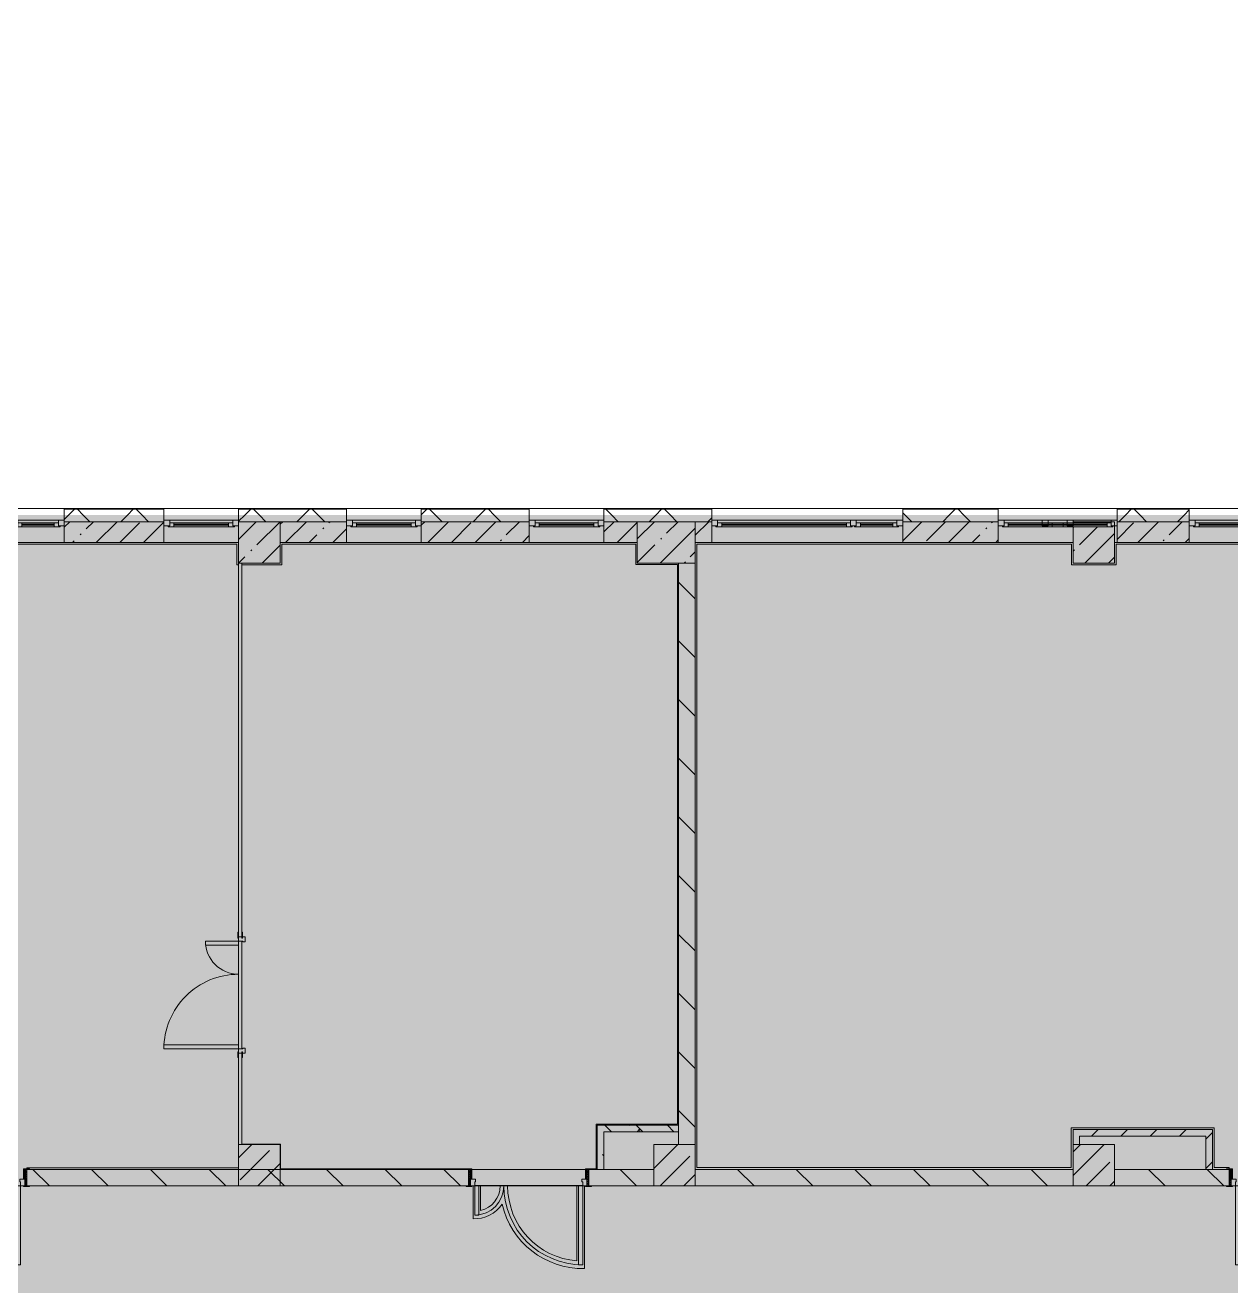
# Model space of a CAD drawing. Header units: millimetres. Extents: x 81469 to 281789, y -8553 to 29000.
# Drawn here: x 255585 to 270106, y 12198 to 27379 of the extents above; entities that cross this region are included whole.
import ezdxf

# ---------------------------------------------------------------- set-up
doc = ezdxf.new("R2010")
doc.units = ezdxf.units.MM
doc.layers.add('A-DETL-GENF-2', color=7, linetype='Continuous', lineweight=9, true_color=0xc0c0c0, transparency=0.4)
for name, color, linetype, lineweight, true_color in [('A-DOOR-1', 7, 'Continuous', 5, 0xb7b7b7), ('A-DOOR-2', 7, 'Continuous', 5, 0xe2e2e2), ('A-DOOR-3', 7, 'Continuous', 5, 0xaaaaaa), ('A-DOOR-FRAM-1', 7, 'Continuous', 5, 0xe2e2e2), ('A-DOOR-FRAM-2', 7, 'Continuous', 5, 0xb7b7b7), ('A-DOOR-FRAM-3', 7, 'Continuous', 5, 0xaaaaaa), ('A-FLOR-2', 7, 'Continuous', 5, 0xb7b7b7), ('A-GLAZ-2', 7, 'Continuous', 5, 0x737373), ('A-WALL-5', 7, 'Continuous', 5, 0x737373), ('A-WALL-6', 7, 'Continuous', 9, 0x737373), ('I-WALL-3', 7, 'Continuous', 5, 0x737373), ('I-WALL-4', 7, 'Continuous', 5, 0x787878), ('S-COLS-2', 7, 'Continuous', 5, 0x737373)]:
    doc.layers.add(name, color=color, linetype=linetype, lineweight=lineweight, true_color=true_color)
for name, color, linetype, lineweight in [('A-WALL', 7, 'Continuous', 9), ('A-WALL-4', 7, 'Continuous', 5), ('I-WALL-2', 7, 'Continuous', 5), ('S-COLS-1', 7, 'Continuous', 5)]:
    doc.layers.add(name, color=color, linetype=linetype, lineweight=lineweight)
pattern_1 = [(45, (152605.2, 0), (-285.1231, 285.1231), []), (45, (152890.3, 0), (-285.1231, 285.1231), [504.031, -100.806, 16.764, -84.042])]
pattern_2 = [(135, (152605.2, 0), (-353.5534, -353.5534), [])]
pattern_3 = [(45, (152605.2, 0), (-353.5534, 353.5534), []), (135, (152605.2, 0), (-353.5534, -353.5534), [])]
pattern_4 = [(135, (152605.2, 0), (-377.1708, -377.1708), [533.4, -88.9, 17.78, -88.9]), (135, (152605.2, 376.94), (-377.1708, -377.1708), []), (50, (152605.2, 0), (637.6445, -55.7866), [66.675, -733.425]), (355, (152605.2, 0), (-123.3494, 668.6992), [53.34, -586.74]), (100.451, (152658.3, -4.65), (514.299, 612.908), [56.665, -623.315]), (46.184, (152605.2, 177.8), (948.7764, -147.1497), [100.012, -1100.137]), (96.636, (152684.25, 165.5), (830.909, 865.997), [84.998, -934.973]), (351.184, (152605.2, 177.8), (830.918, 865.988), [80.01, -880.11]), (21, (152694.1, 133.35), (530.6506, -357.9283), [66.675, -733.425]), (326, (152694.1, 133.35), (216.308, 644.6585), [53.34, -586.74]), (71.451, (152738.3, 103.5), (746.9596, 286.7243), [56.665, -623.315]), (37.5, (152605.18, 0), (10.81053, 295.9426), [16.764, -562.864, 16.764, -578.866, -588.962]), (37.5, (152605.18, 0), (10.81053, 295.9426), [-1175.258, 16.764, -572.198]), (7.5, (152605.18, 0), (233.8692, 350.63175), [16.764, -322.834, 16.764, -549.529, -224.472]), (7.5, (152605.18, 0), (233.8692, 350.63175), [-905.891, 16.764, -207.708]), (327.5, (152406.94, 0), (474.5678, -20.0513), [16.764, -205.486, 16.764, -676.656, -920.115]), (327.5, (152406.94, 0), (474.5678, -20.0513), [-915.67, 16.764, -903.351]), (317.5, (152318.04, 0), (518.4522, 88.9934), [16.764, -272.161, 16.764, -443.738, -653.415]), (317.5, (152318.04, 0), (518.4522, 88.9934), [-749.427, 16.764, -636.651])]
pattern_5 = [(45, (152605.18, 0), (-176.7767, 176.7767), [])]

# ---------------------------------------------------------------- blocks, each defined once
blk = doc.blocks.new('120_Окно_СКБ_1Ст - 120_Окно_СКБ_1Ст 900х2500_h_ с форточкой-22877787-3_5_3_птичка')
at = {"layer": 'A-GLAZ-2'}
for p, q in [((-450, -127), (-450, -57)), ((-450, -57), (-380, -57)), ((450, -57), (-450, -57)), ((-380, -127), (-450, -127)), ((-450, -127), (-400, -127)), ((-380, -127), (-400, -127)), ((-400, -127), (-400, -137)), ((-400, -137), (400, -137)), ((400, -137), (-400, -137)), ((-380, -57), (-380, -127)), ((380, -87), (-380, -87)), ((-380, -87), (-380, -127)), ((-330, -137), (-330, -87)), ((-330, -107), (330, -107)), ((330, -117), (-330, -117)), ((330, -137), (330, -87)), ((380, -127), (380, -57)), ((380, -57), (450, -57)), ((380, -127), (380, -87)), ((450, -127), (380, -127)), ((400, -127), (380, -127)), ((400, -137), (400, -127)), ((450, -57), (450, -127))]:
    blk.add_line(p, q, dxfattribs=at)
blk = doc.blocks.new('120_Окно_СКБ_1Ст - 120_Окно_СКБ_1Ст 900х2500_h_ с форточкой-22876038-3_5_3_птичка')
at = {"layer": 'A-GLAZ-2'}
for p, q in [((-450, -127), (-450, -57)), ((-450, -57), (-380, -57)), ((450, -57), (-450, -57)), ((-380, -127), (-450, -127)), ((-450, -127), (-400, -127)), ((-380, -127), (-400, -127)), ((-400, -127), (-400, -137)), ((-400, -137), (400, -137)), ((400, -137), (-400, -137)), ((-380, -57), (-380, -127)), ((380, -87), (-380, -87)), ((-380, -87), (-380, -127)), ((-330, -137), (-330, -87)), ((-330, -107), (330, -107)), ((330, -117), (-330, -117)), ((330, -137), (330, -87)), ((380, -127), (380, -57)), ((380, -57), (450, -57)), ((380, -127), (380, -87)), ((450, -127), (380, -127)), ((400, -127), (380, -127)), ((400, -127), (450, -127)), ((400, -137), (400, -127)), ((450, -57), (450, -127))]:
    blk.add_line(p, q, dxfattribs=at)
blk = doc.blocks.new('120_Окно_СКБ_1Ст - 120_Окно_СКБ_1Ст 900х2500_h_ с форточкой-V55-3_5_3_птичка')
at = {"layer": 'A-GLAZ-2'}
for p, q in [((-450, -127), (-450, -57)), ((-450, -57), (-380, -57)), ((450, -57), (-450, -57)), ((-380, -127), (-450, -127)), ((-450, -127), (-400, -127)), ((-380, -127), (-400, -127)), ((-400, -127), (-400, -137)), ((-400, -137), (400, -137)), ((400, -137), (-400, -137)), ((-380, -57), (-380, -127)), ((380, -87), (-380, -87)), ((-380, -87), (-380, -127)), ((-330, -137), (-330, -87)), ((-330, -107), (330, -107)), ((330, -117), (-330, -117)), ((330, -137), (330, -87)), ((380, -127), (380, -57)), ((380, -57), (450, -57)), ((380, -127), (380, -87)), ((450, -127), (380, -127)), ((400, -127), (380, -127)), ((400, -127), (450, -127)), ((400, -137), (400, -127)), ((450, -57), (450, -127))]:
    blk.add_line(p, q, dxfattribs=at)
blk = doc.blocks.new('120_Окно_СКБ_2Ст_Фрамуга сверху - 120_Окно_СКБ_2Ст_2300х2500_h_ ДОО-19727959-3_5_3_птичка')
at = {"layer": 'A-GLAZ-2'}
for p, q in [((-1150, -127), (-1150, -57)), ((-1150, -57), (-1080, -57)), ((1150, -57), (-1150, -57)), ((-1080, -127), (-1150, -127)), ((-1150, -127), (-1100, -127)), ((-1080, -127), (-1100, -127)), ((-1100, -127), (-1100, -137)), ((-1100, -137), (540, -137)), ((540, -137), (-1100, -137)), ((-1080, -57), (-1080, -127)), ((-1080, -57), (1080, -57)), ((520, -87), (-1080, -87)), ((-1080, -87), (-1080, -127)), ((-1030, -137), (-1030, -87)), ((-1030, -107), (470, -107)), ((470, -117), (-1030, -117)), ((470, -137), (470, -87)), ((520, -127), (520, -57)), ((520, -57), (590, -57)), ((520, -127), (520, -87)), ((590, -127), (520, -127)), ((540, -127), (520, -127)), ((540, -127), (570, -127)), ((540, -127), (570, -127)), ((540, -137), (540, -127)), ((590, -127), (570, -127)), ((570, -127), (570, -137)), ((570, -137), (1100, -137)), ((1100, -137), (570, -137)), ((590, -57), (590, -127)), ((1080, -87), (590, -87)), ((590, -87), (590, -127)), ((640, -137), (640, -87)), ((640, -107), (1030, -107)), ((1030, -117), (640, -117)), ((1030, -137), (1030, -87)), ((1080, -127), (1080, -57)), ((1080, -57), (1150, -57)), ((1080, -127), (1080, -87)), ((1150, -127), (1080, -127)), ((1100, -127), (1080, -127)), ((1100, -127), (1150, -127)), ((1100, -137), (1100, -127)), ((1150, -57), (1150, -127))]:
    blk.add_line(p, q, dxfattribs=at)
blk = doc.blocks.new('120_Окно_СКБ_2Ст_Фрамуга сверху - 120_Окно_СКБ_2Ст_2300х2500_h_ ДОО-23103760-3_5_3_птичка')
at = {"layer": 'A-GLAZ-2'}
for p, q in [((-1150, -127), (-1150, -57)), ((-1150, -57), (-1080, -57)), ((1150, -57), (-1150, -57)), ((-1080, -127), (-1150, -127)), ((-1150, -127), (-1100, -127)), ((-1080, -127), (-1100, -127)), ((-1100, -127), (-1100, -137)), ((-1100, -137), (540, -137)), ((540, -137), (-1100, -137)), ((-1080, -57), (-1080, -127)), ((-1080, -57), (1080, -57)), ((520, -87), (-1080, -87)), ((-1080, -87), (-1080, -127)), ((-1030, -137), (-1030, -87)), ((-1030, -107), (470, -107)), ((470, -117), (-1030, -117)), ((470, -137), (470, -87)), ((520, -127), (520, -57)), ((520, -57), (590, -57)), ((520, -127), (520, -87)), ((590, -127), (520, -127)), ((540, -127), (520, -127)), ((540, -127), (570, -127)), ((540, -127), (570, -127)), ((540, -137), (540, -127)), ((590, -127), (570, -127)), ((570, -127), (570, -137)), ((570, -137), (1100, -137)), ((1100, -137), (570, -137)), ((590, -57), (590, -127)), ((1080, -87), (590, -87)), ((590, -87), (590, -127)), ((640, -137), (640, -87)), ((640, -107), (1030, -107)), ((1030, -117), (640, -117)), ((1030, -137), (1030, -87)), ((1080, -127), (1080, -57)), ((1080, -57), (1150, -57)), ((1080, -127), (1080, -87)), ((1150, -127), (1080, -127)), ((1100, -127), (1080, -127)), ((1100, -127), (1150, -127)), ((1100, -137), (1100, -127)), ((1150, -57), (1150, -127))]:
    blk.add_line(p, q, dxfattribs=at)
blk = doc.blocks.new('110_Дверь_СКБ_2Ст - Д-6_л__ ДОО_Дв_1450x2100h_Дверь из раздевальной в коридор-32357677-3_5_3_птичка')
at = {"layer": 'A-DOOR-2'}
for points in [[(-587.5, 1050), (-637.5, 1050), (-637.5, 100), (-587.5, 100), (-587.5, 543.6)], [(612.5, 450), (612.5, 100), (662.5, 100), (662.5, 450)]]:
    blk.add_hatch(color=256, dxfattribs=at).paths.add_polyline_path(points)
h = blk.add_hatch(color=256, dxfattribs=at)
h.paths.add_polyline_path([(662.5, 100), (662.5, 50), (652.5, 50), (652.5, 20), (712.5, 20), (712.5, 100), (672.8, 100)])
h.paths.add_polyline_path([(-637.5, 100), (-687.5, 100), (-687.5, 20), (-627.5, 20), (-627.5, 50), (-637.5, 50)])
at = {"layer": 'A-DOOR-3'}
h = blk.add_hatch(dxfattribs=at)
h.set_pattern_fill('FP_93', color=256, style=0, pattern_type=2)
h.set_pattern_definition([(135, (1576.41, 164.685), (-14.14214, -14.14214), []), (225, (1576.41, 164.685), (14.14214, -14.14214), [])])
h.paths.add_polyline_path([(737.5, 100), (712.5, 100), (712.5, -100), (737.5, -100), (737.5, -34.8)])
at = {"layer": 'A-DOOR-FRAM-1'}
for points in [[(-672.5, 108), (-742.5, 108), (-742.5, 100), (-672.5, 100)], [(-672.5, 20), (-687.5, 20), (-687.5, -100), (-672.5, -100), (-672.5, -34.8)], [(697.5, 108), (697.5, 100), (767.5, 100), (767.5, 108)], [(712.5, 20), (697.5, 20), (697.5, -100), (712.5, -100), (712.5, -34.8)], [(-672.5, -100), (-742.5, -100), (-742.5, -108), (-672.5, -108)], [(697.5, -100), (697.5, -108), (767.5, -108), (767.5, -100)]]:
    blk.add_hatch(color=256, dxfattribs=at).paths.add_polyline_path(points)
at = {"layer": 'A-DOOR-FRAM-3'}
h = blk.add_hatch(dxfattribs=at)
h.set_pattern_fill('FP_94', color=256, style=0, pattern_type=2)
h.set_pattern_definition([(45, (-546.384, 164.685), (-14.1421, 14.1421), []), (135, (-546.384, 164.685), (-14.1421, -14.1421), [])])
h.paths.add_polyline_path([(-712.5, 100), (-712.5, -100), (-687.5, -100), (-687.5, 100)])
at = {"layer": 'A-DOOR-1'}
for p, q in [((-637.5, 1050), (-637.5, 100)), ((-587.5, 1050), (-637.5, 1050)), ((-587.5, 100), (-587.5, 1050)), ((662.5, 450), (612.5, 450)), ((612.5, 450), (612.5, 100)), ((662.5, 100), (662.5, 450)), ((-637.5, 100), (-587.5, 100)), ((612.5, 100), (662.5, 100))]:
    blk.add_line(p, q, dxfattribs=at)
for centre, radius, start, end in [((-637.5, 100), 950, 0, 90), ((662.5, 100), 350, 90, 180)]:
    blk.add_arc(centre, radius, start, end, dxfattribs=at)
at = {"layer": 'A-DOOR-FRAM-2'}
for p, q in [((-672.5, 108), (-742.5, 108)), ((-742.5, 108), (-742.5, 100)), ((-742.5, 100), (-672.5, 100)), ((-687.5, 100), (-712.5, 100)), ((-712.5, 100), (-712.5, -100)), ((-637.5, 100), (-687.5, 100)), ((-687.5, 100), (-687.5, 20)), ((-687.5, -100), (-687.5, 100)), ((-687.5, 20), (-627.5, 20)), ((-672.5, 20), (-687.5, 20)), ((-687.5, 20), (-687.5, -100)), ((-672.5, 100), (-672.5, 108)), ((-672.5, -100), (-672.5, 20)), ((-637.5, 50), (-637.5, 100)), ((-627.5, 50), (-637.5, 50)), ((-627.5, 20), (-627.5, 50)), ((662.5, 50), (652.5, 50)), ((652.5, 50), (652.5, 20)), ((652.5, 20), (712.5, 20)), ((662.5, 100), (662.5, 50)), ((712.5, 100), (662.5, 100)), ((767.5, 108), (697.5, 108)), ((697.5, 108), (697.5, 100)), ((697.5, 100), (767.5, 100)), ((712.5, 20), (697.5, 20)), ((697.5, 20), (697.5, -100)), ((712.5, 20), (712.5, 100)), ((737.5, 100), (712.5, 100)), ((712.5, 100), (712.5, -100)), ((712.5, -100), (712.5, 20)), ((737.5, -100), (737.5, 100)), ((767.5, 100), (767.5, 108)), ((-672.5, -100), (-742.5, -100)), ((-742.5, -100), (-742.5, -108)), ((-742.5, -108), (-672.5, -108)), ((-712.5, -100), (-687.5, -100)), ((-687.5, -100), (-672.5, -100)), ((-672.5, -108), (-672.5, -100)), ((697.5, -100), (712.5, -100)), ((767.5, -100), (697.5, -100)), ((697.5, -100), (697.5, -108)), ((697.5, -108), (767.5, -108)), ((712.5, -100), (737.5, -100)), ((767.5, -108), (767.5, -100))]:
    blk.add_line(p, q, dxfattribs=at)
blk = doc.blocks.new('BSC_Колонна _Прямоугольная - 500х500-23282985-3_5_3_птичка')
at = {"layer": 'S-COLS-1'}
h = blk.add_hatch(dxfattribs=at)
h.set_pattern_fill('FP_108', color=256, style=0, pattern_type=2)
h.set_pattern_definition([(45, (-115850.45, -21150), (-285.1231, 285.1231), []), (45, (-115565.32, -21150), (-285.1231, 285.1231), [504.031, -100.806, 16.764, -84.042])])
h.paths.add_polyline_path([(-250, -250), (250, -250), (250, 250), (-250, 250), (-250, 238), (210, 238), (210, 198), (230, 198), (230, 188), (-250, 188)])
at = {"layer": 'S-COLS-2'}
for p, q in [((250, 250), (-250, 250)), ((-250, 250), (-250, 238)), ((-250, 188), (-250, -250)), ((250, -250), (250, 250)), ((-250, -250), (250, -250))]:
    blk.add_line(p, q, dxfattribs=at)
blk = doc.blocks.new('BSC_Колонна _Прямоугольная - 500х500-23282986-3_5_3_птичка')
at = {"layer": 'S-COLS-1'}
h = blk.add_hatch(dxfattribs=at)
h.set_pattern_fill('FP_120', color=256, style=0, pattern_type=2)
h.set_pattern_definition([(45, (-105800, -21150), (-285.1231, 285.1231), []), (45, (-105514.88, -21150), (-285.1231, 285.1231), [504.031, -100.806, 16.764, -84.042])])
h.paths.add_polyline_path([(-250, -250), (250, -250), (250, 250), (-250, 250), (-250, -95)])
at = {"layer": 'S-COLS-2'}
for p, q in [((250, 250), (-250, 250)), ((-250, 250), (-250, -250)), ((250, -250), (250, 250)), ((-250, -250), (250, -250))]:
    blk.add_line(p, q, dxfattribs=at)
blk = doc.blocks.new('BSC_Колонна _Прямоугольная - 700х500-V127-3_5_3_птичка')
at = {"layer": 'S-COLS-1'}
h = blk.add_hatch(dxfattribs=at)
h.set_pattern_fill('FP_128', color=256, style=0, pattern_type=2)
h.set_pattern_definition([(45, (-110700, -21150), (-285.1231, 285.1231), []), (45, (-110414.88, -21150), (-285.1231, 285.1231), [504.031, -100.806, 16.764, -84.042])])
h.paths.add_polyline_path([(-350, -250), (350, -250), (350, 250), (-350, 250)])
at = {"layer": 'S-COLS-2'}
for p, q in [((350, 250), (-350, 250)), ((-350, 250), (-350, -250)), ((350, -250), (350, 250)), ((-350, -250), (350, -250))]:
    blk.add_line(p, q, dxfattribs=at)
blk = doc.blocks.new('110_Дверь_СКБ_2Ст - Д-5_п_ Из игровой в коридор-32357676-3_5_3_птичка')
at = {"layer": 'A-DOOR-2'}
for points in [[(-638, 920), (-638, 20), (-588, 20), (-588, 920)], [(612, 226), (612, 20), (662, 20), (662, 420), (612, 420)]]:
    blk.add_hatch(color=256, dxfattribs=at).paths.add_polyline_path(points)
h = blk.add_hatch(color=256, dxfattribs=at)
h.paths.add_polyline_path([(-688, 20), (-688, -60), (-628, -60), (-628, -30), (-638, -30), (-638, 20)])
h.paths.add_polyline_path([(652, -60), (712, -60), (712, 20), (662, 20), (662, -30), (652, -30)])
at = {"layer": 'A-DOOR-FRAM-1'}
for points in [[(-742, 20), (-672, 20), (-672, 28), (-742, 28)], [(698, 20), (768, 20), (768, 28), (698, 28)], [(-742, -28), (-672, -28), (-672, -20), (-742, -20)], [(698, -28), (768, -28), (768, -20), (698, -20)]]:
    blk.add_hatch(color=256, dxfattribs=at).paths.add_polyline_path(points)
at = {"layer": 'A-DOOR-1'}
for p, q in [((-638, 920), (-638, 20)), ((-588, 920), (-638, 920)), ((-588, 20), (-588, 920)), ((662, 420), (612, 420)), ((612, 420), (612, 20)), ((662, 20), (662, 420)), ((-638, 20), (-588, 20)), ((612, 20), (662, 20))]:
    blk.add_line(p, q, dxfattribs=at)
for centre, radius, start, end in [((-638, 20), 900, 0, 90), ((662, 20), 400, 90, 180)]:
    blk.add_arc(centre, radius, start, end, dxfattribs=at)
at = {"layer": 'A-DOOR-FRAM-2'}
for p, q in [((-672, 28), (-742, 28)), ((-742, 28), (-742, 20)), ((-742, 20), (-672, 20)), ((-638, 20), (-688, 20)), ((-688, 20), (-688, -60)), ((-672, 20), (-672, 28)), ((-638, -30), (-638, 20)), ((662, 20), (662, -30)), ((712, 20), (662, 20)), ((768, 28), (698, 28)), ((698, 28), (698, 20)), ((698, 20), (768, 20)), ((712, -60), (712, 20)), ((768, 20), (768, 28)), ((-672, -20), (-742, -20)), ((-742, -20), (-742, -28)), ((-742, -28), (-672, -28)), ((-688, -60), (-628, -60)), ((-672, -19), (-688, -19)), ((-688, -19), (-688, -20)), ((-688, -20), (-672, -20)), ((-672, -20), (-672, -19)), ((-672, -28), (-672, -20)), ((-628, -30), (-638, -30)), ((-628, -60), (-628, -30)), ((662, -30), (652, -30)), ((652, -30), (652, -60)), ((652, -60), (712, -60)), ((712, -19), (698, -19)), ((698, -19), (698, -20)), ((698, -20), (712, -20)), ((768, -20), (698, -20)), ((698, -20), (698, -28)), ((698, -28), (768, -28)), ((712, -20), (712, -19)), ((768, -28), (768, -20))]:
    blk.add_line(p, q, dxfattribs=at)
blk = doc.blocks.new('120_Окно_СКБ_1Ст - 120_Окно_СКБ_1Ст 900х2500_h_ с форточкой-V147-3_5_3_птичка')
at = {"layer": 'A-GLAZ-2'}
for p, q in [((-450, -127), (-450, -57)), ((-450, -57), (-380, -57)), ((450, -57), (-450, -57)), ((-380, -127), (-450, -127)), ((-380, -127), (-400, -127)), ((-400, -127), (-400, -137)), ((-400, -137), (400, -137)), ((400, -137), (-400, -137)), ((-380, -57), (-380, -127)), ((380, -87), (-380, -87)), ((-380, -87), (-380, -127)), ((-330, -137), (-330, -87)), ((-330, -107), (330, -107)), ((330, -117), (-330, -117)), ((330, -137), (330, -87)), ((380, -127), (380, -57)), ((380, -57), (450, -57)), ((380, -127), (380, -87)), ((450, -127), (380, -127)), ((400, -127), (380, -127)), ((400, -137), (400, -127)), ((420, -127), (450, -127)), ((450, -57), (450, -127))]:
    blk.add_line(p, q, dxfattribs=at)
blk = doc.blocks.new('110_Дверь_СКБ_2Ст - Д-6_п__ ДОО_Дв_1450x2100h_Дверь из раздевальной в коридор-32358047-3_5_3_птичка')
at = {"layer": 'A-DOOR-2'}
h = blk.add_hatch(color=256, dxfattribs=at)
h.paths.add_polyline_path([(662.5, -100), (712.5, -100), (712.5, -20), (652.5, -20), (652.5, -50), (662.5, -50)])
h.paths.add_polyline_path([(-687.5, -100), (-637.5, -100), (-637.5, -50), (-627.5, -50), (-627.5, -20), (-687.5, -20)])
for points in [[(-587.5, -1050), (-587.5, -100), (-637.5, -100), (-637.5, -1050)], [(662.5, -450), (662.5, -100), (612.5, -100), (612.5, -450)]]:
    blk.add_hatch(color=256, dxfattribs=at).paths.add_polyline_path(points)
at = {"layer": 'A-DOOR-3'}
h = blk.add_hatch(dxfattribs=at)
h.set_pattern_fill('FP_150', color=256, style=0, pattern_type=2)
h.set_pattern_definition([(225, (1576.41, -164.685), (-14.14214, 14.14214), []), (135, (1576.41, -164.685), (14.14214, 14.14214), [])])
h.paths.add_polyline_path([(737.5, -100), (737.5, 100), (712.5, 100), (712.5, -100)])
at = {"layer": 'A-DOOR-FRAM-1'}
for points in [[(-672.5, 100), (-672.5, 108), (-742.5, 108), (-742.5, 100)], [(-672.5, -20), (-672.5, 100), (-687.5, 100), (-687.5, -20)], [(767.5, 100), (767.5, 108), (697.5, 108), (697.5, 100)], [(712.5, -20), (712.5, 100), (697.5, 100), (697.5, -20)], [(-672.5, -108), (-672.5, -100), (-742.5, -100), (-742.5, -108)], [(767.5, -108), (767.5, -100), (697.5, -100), (697.5, -108)]]:
    blk.add_hatch(color=256, dxfattribs=at).paths.add_polyline_path(points)
at = {"layer": 'A-DOOR-FRAM-3'}
h = blk.add_hatch(dxfattribs=at)
h.set_pattern_fill('FP_151', color=256, style=0, pattern_type=2)
h.set_pattern_definition([(315, (-546.384, -164.685), (-14.1421, -14.1421), []), (225, (-546.384, -164.685), (-14.1421, 14.1421), [])])
h.paths.add_polyline_path([(-687.5, -100), (-687.5, 100), (-712.5, 100), (-712.5, -100)])
at = {"layer": 'A-DOOR-1'}
for p, q in [((-637.5, -100), (-587.5, -100)), ((-637.5, -1050), (-637.5, -100)), ((-587.5, -100), (-587.5, -1050)), ((612.5, -100), (662.5, -100)), ((612.5, -450), (612.5, -100)), ((662.5, -100), (662.5, -450)), ((662.5, -450), (612.5, -450)), ((-587.5, -1050), (-637.5, -1050))]:
    blk.add_line(p, q, dxfattribs=at)
for centre, radius, start, end in [((-637.5, -100), 950, 270, 360), ((662.5, -100), 350, 180, 270)]:
    blk.add_arc(centre, radius, start, end, dxfattribs=at)
at = {"layer": 'A-DOOR-FRAM-2'}
for p, q in [((-742.5, 108), (-672.5, 108)), ((-742.5, 100), (-742.5, 108)), ((-672.5, 100), (-742.5, 100)), ((-712.5, 100), (-687.5, 100)), ((-712.5, -100), (-712.5, 100)), ((-687.5, 100), (-687.5, -100)), ((-687.5, 100), (-672.5, 100)), ((-687.5, -20), (-687.5, 100)), ((-672.5, 108), (-672.5, 100)), ((-672.5, 100), (-672.5, -20)), ((697.5, 100), (697.5, 108)), ((697.5, 108), (767.5, 108)), ((697.5, -20), (697.5, 100)), ((697.5, 100), (712.5, 100)), ((767.5, 100), (697.5, 100)), ((712.5, -100), (712.5, 100)), ((712.5, 100), (737.5, 100)), ((712.5, 100), (712.5, -20)), ((737.5, 100), (737.5, -100)), ((767.5, 108), (767.5, 100)), ((-742.5, -100), (-672.5, -100)), ((-742.5, -108), (-742.5, -100)), ((-672.5, -108), (-742.5, -108)), ((-687.5, -100), (-712.5, -100)), ((-687.5, -20), (-627.5, -20)), ((-687.5, -100), (-687.5, -20)), ((-672.5, -20), (-687.5, -20)), ((-637.5, -100), (-687.5, -100)), ((-672.5, -100), (-672.5, -108)), ((-637.5, -50), (-637.5, -100)), ((-627.5, -50), (-637.5, -50)), ((-627.5, -20), (-627.5, -50)), ((652.5, -20), (712.5, -20)), ((652.5, -50), (652.5, -20)), ((662.5, -50), (652.5, -50)), ((662.5, -100), (662.5, -50)), ((712.5, -100), (662.5, -100)), ((712.5, -20), (697.5, -20)), ((697.5, -108), (697.5, -100)), ((697.5, -100), (767.5, -100)), ((767.5, -108), (697.5, -108)), ((712.5, -20), (712.5, -100)), ((737.5, -100), (712.5, -100)), ((767.5, -100), (767.5, -108))]:
    blk.add_line(p, q, dxfattribs=at)

msp = doc.modelspace()

# ---------------------------------------------------------------- hatches: boundary and pattern name
at = {"layer": 'A-DETL-GENF-2'}
msp.add_hatch(color=256, dxfattribs=at).paths.add_polyline_path([(277838.2, -258), (277838.2, 21479), (245938.2, 21479), (245938.2, 27379), (237175.2, 27379), (237175.2, 10208.3), (241815.2, 10208.3), (241815.2, -258), (276592.8, -258)])
at = {"layer": 'A-WALL-4'}
h = msp.add_hatch(dxfattribs=at)
h.set_pattern_fill('FP_60', color=256, style=0, pattern_type=2)
h.set_pattern_definition(pattern_3)
h.paths.add_polyline_path([(277685.2, 21400), (277835.2, 21400), (277835.2, 21479), (272755.4, 21479), (272755.4, 21400), (277435.2, 21400)])
h.paths.add_polyline_path([(271855.4, 21400), (271855.4, 21479), (270505.6, 21479), (270505.6, 21400), (270999.5, 21400)])
h.paths.add_polyline_path([(258880.9, 21400), (259455.6, 21400), (259455.6, 21479), (258155.4, 21479), (258155.4, 21400), (258655.2, 21400)])
h.paths.add_polyline_path([(260355.6, 21400), (261655.6, 21400), (261655.6, 21479), (260355.6, 21479)])
h.paths.add_polyline_path([(245909.3, 21400), (245915.2, 21400), (245915.2, 21550), (245895.2, 21550), (245895.2, 21400)])
h.paths.add_polyline_path([(262555.6, 21400), (263855.2, 21400), (263855.2, 21479), (262555.6, 21479)])
h.paths.add_polyline_path([(266155.2, 21400), (267305.6, 21400), (267305.6, 21479), (266155.2, 21479)])
h.paths.add_polyline_path([(268735.6, 21400), (269605.6, 21400), (269605.6, 21479), (268735.6, 21479)])
h.paths.add_polyline_path([(249215.2, 21400), (253755.2, 21400), (253755.2, 21479), (249215.2, 21479)])
h.paths.add_polyline_path([(256055.2, 21400), (257255.4, 21400), (257255.4, 21479), (256055.2, 21479)])
h = msp.add_hatch(dxfattribs=at)
h.set_pattern_fill('FP_60', color=256, style=0, pattern_type=2)
h.set_pattern_definition(pattern_3)
h.paths.add_polyline_path([(277764.2, 21479), (277835.2, 21479), (277835.2, 21550), (272755.4, 21550), (272755.4, 21479), (277645.8, 21479)])
h.paths.add_polyline_path([(252355.5, 21479), (253755.2, 21479), (253755.2, 21550), (249215.2, 21550), (249215.2, 21479), (251094.3, 21479)])
h.paths.add_polyline_path([(256055.2, 21479), (257255.4, 21479), (257255.4, 21550), (256055.2, 21550)])
h.paths.add_polyline_path([(271855.4, 21479), (271855.4, 21550), (270505.6, 21550), (270505.6, 21479), (271144.5, 21479)])
h.paths.add_polyline_path([(269135.1, 21479), (269605.6, 21479), (269605.6, 21550), (268735.6, 21550), (268735.6, 21479)])
h.paths.add_polyline_path([(258840.2, 21479), (259455.6, 21479), (259455.6, 21550), (258155.4, 21550), (258155.4, 21479), (258655.2, 21479)])
h.paths.add_polyline_path([(267270.7, 21479), (267305.6, 21479), (267305.6, 21550), (266155.2, 21550), (266155.2, 21479), (266761.1, 21479)])
h.paths.add_polyline_path([(263655.2, 21479), (263855.2, 21479), (263855.2, 21550), (262555.6, 21550), (262555.6, 21479), (263541.9, 21479)])
h.paths.add_polyline_path([(260355.6, 21479), (261655.6, 21479), (261655.6, 21550), (260355.6, 21550)])
at = {"layer": 'I-WALL-2'}
h = msp.add_hatch(dxfattribs=at)
h.set_pattern_fill('FP_56', color=256, style=0, pattern_type=2)
h.set_pattern_definition(pattern_1)
h.paths.add_polyline_path([(263855.2, 21150), (263855.2, 21400), (263655.2, 21400), (263655.2, 21150)])
h.paths.add_polyline_path([(261655.6, 21150), (261655.6, 21400), (260355.6, 21400), (260355.6, 21150)])
h.paths.add_polyline_path([(273645.2, 21150), (273645.2, 21400), (273455.2, 21400), (273455.2, 21150)])
h.paths.add_polyline_path([(262555.6, 21150), (262955.2, 21150), (262955.2, 21400), (262555.6, 21400)])
h.paths.add_polyline_path([(270999.5, 21150), (271855.4, 21150), (271855.4, 21400), (270505.6, 21400), (270505.6, 21150)])
h.paths.add_polyline_path([(266155.2, 21150), (267305.6, 21150), (267305.6, 21400), (266155.2, 21400)])
h.paths.add_polyline_path([(269605.6, 21150), (269605.6, 21400), (268735.6, 21400), (268735.6, 21150), (269135.1, 21150)])
h.paths.add_polyline_path([(256084.3, 21150), (257255.4, 21150), (257255.4, 21400), (256055.2, 21400), (256055.2, 21150)])
h.paths.add_polyline_path([(258655.2, 21150), (259455.6, 21150), (259455.6, 21400), (258655.2, 21400), (258655.2, 21246.1)])
h.paths.add_polyline_path([(253405.2, 21150), (253755.2, 21150), (253755.2, 21400), (253405.2, 21400)])
h = msp.add_hatch(dxfattribs=at)
h.set_pattern_fill('FP_59', color=256, style=0, pattern_type=2)
h.set_pattern_definition(pattern_2)
h.paths.add_polyline_path([(263655.2, 13900), (263655.2, 20900), (263455.2, 20900), (263455.2, 13900), (263541.9, 13900)])
h = msp.add_hatch(dxfattribs=at)
h.set_pattern_fill('FP_61', color=256, style=0, pattern_type=2)
h.set_pattern_definition(pattern_5)
h.paths.add_polyline_path([(269885.6, 14000), (269885.6, 14080), (268285.2, 14080), (268285.2, 14000), (269805.6, 14000)])
h = msp.add_hatch(dxfattribs=at)
h.set_pattern_fill('FP_61', color=256, style=0, pattern_type=2)
h.set_pattern_definition(pattern_5)
h.paths.add_polyline_path([(269885.6, 13600), (269885.6, 14000), (269805.6, 14000), (269805.6, 13600)])
h = msp.add_hatch(dxfattribs=at)
h.set_pattern_fill('FP_59', color=256, style=0, pattern_type=2)
h.set_pattern_definition(pattern_2)
h.paths.add_polyline_path([(270055.6, 13400), (270085.6, 13400), (270085.6, 13600), (268705.2, 13600), (268705.2, 13400), (269135.1, 13400)])
h.paths.add_polyline_path([(271535.6, 13400), (273535.2, 13400), (273535.2, 13600), (271535.6, 13600), (271535.6, 13534.8)])
h.paths.add_polyline_path([(260925.2, 13400), (260925.2, 13600), (255605.2, 13600), (255605.2, 13400), (260895.2, 13400)])
h.paths.add_polyline_path([(264474.1, 13400), (268205.2, 13400), (268205.2, 13600), (263655.2, 13600), (263655.2, 13400)])
h.paths.add_polyline_path([(262375.2, 13400), (263155.2, 13400), (263155.2, 13600), (262375.2, 13600), (262375.2, 13534.8)])
h.paths.add_polyline_path([(253705.2, 13400), (254155.2, 13400), (254155.2, 13600), (253705.2, 13600), (253705.2, 13534.8)])
at = {"layer": 'I-WALL-4'}
h = msp.add_hatch(dxfattribs=at)
h.set_pattern_fill('FP_66', color=256, style=0, pattern_type=2)
h.set_pattern_definition(pattern_4)
h.paths.add_polyline_path([(262555.2, 13600), (262555.2, 14130), (262475.2, 14130), (262475.2, 13600)])
h = msp.add_hatch(dxfattribs=at)
h.set_pattern_fill('FP_66', color=256, style=0, pattern_type=2)
h.set_pattern_definition(pattern_4)
h.paths.add_polyline_path([(263455.2, 14050), (263455.2, 14130), (262555.2, 14130), (262555.2, 14050)])
at = {"layer": 'S-COLS-1'}
h = msp.add_hatch(dxfattribs=at)
h.set_pattern_fill('FP_56', color=256, style=0, pattern_type=2)
h.set_pattern_definition(pattern_1)
h.paths.add_polyline_path([(258655.2, 13400), (258655.2, 13900), (258155.2, 13900), (258155.2, 13400)])
h = msp.add_hatch(dxfattribs=at)
h.set_pattern_fill('FP_56', color=256, style=0, pattern_type=2)
h.set_pattern_definition(pattern_1)
h.paths.add_polyline_path([(263541.9, 13400), (263655.2, 13400), (263655.2, 13900), (263155.2, 13900), (263155.2, 13400)])
h = msp.add_hatch(dxfattribs=at)
h.set_pattern_fill('FP_56', color=256, style=0, pattern_type=2)
h.set_pattern_definition(pattern_1)
h.paths.add_polyline_path([(268705.2, 13400), (268705.2, 13900), (268205.2, 13900), (268205.2, 13400)])

# ---------------------------------------------------------------- linework, layer by layer
at = {"layer": 'A-FLOR-2'}
for p, q in [((258135.2, 21130), (253425.2, 21130)), ((258135.2, 20880), (258135.2, 21130)), ((262940.2, 21130), (258675.2, 21130)), ((258675.2, 21130), (258675.2, 20880)), ((262940.2, 20885), (262940.2, 21130)), ((263675.2, 21130), (263675.2, 13621)), ((268185.6, 21130), (263675.2, 21130)), ((268185.6, 20880), (268185.6, 21130)), ((272735.4, 21130), (268725.6, 21130)), ((268725.6, 21130), (268725.6, 20880)), ((258155.4, 20880), (258135.2, 20880)), ((258675.2, 20880), (258195.2, 20880)), ((263440.2, 20885), (262940.2, 20885)), ((263440.2, 14145), (263440.2, 20885)), ((268725.6, 20880), (268185.6, 20880)), ((262460.2, 13605), (262460.2, 14145)), ((262460.2, 14145), (263440.2, 14145)), ((268184.2, 13621), (268184.2, 14101)), ((268184.2, 14101), (269906.6, 14101)), ((269906.6, 14101), (269906.6, 13621)), ((258195, 13905), (258660.2, 13905)), ((258660.2, 13905), (258660.2, 13605)), ((255605.2, 13608), (255605.2, 13620)), ((255605.2, 13620), (258155.2, 13620)), ((258660.2, 13605), (260895.2, 13605)), ((262405.2, 13605), (262460.2, 13605)), ((263675.2, 13621), (268184.2, 13621)), ((269906.6, 13621), (270085.6, 13621)), ((270085.6, 13621), (270085.6, 13608)), ((260979.4, 13400), (260979.4, 13005.6)), ((261000.2, 13405), (262300.2, 13405)), ((261069.4, 13400), (261050.2, 13400)), ((261069.4, 13102.9), (261069.4, 13400)), ((261395.6, 13400), (261305.6, 13400)), ((262250.2, 13400), (262230.6, 13400)), ((262230.6, 13400), (262230.6, 12497.7)), ((262320.6, 12405.2), (262320.6, 13400))]:
    msp.add_line(p, q, dxfattribs=at)
for centre, radius, start, end in [((261000.6, 13400), 305, 283.0427, 360), ((262300.6, 13400), 905, 180, 265.56313), ((261000.6, 13400), 395, 266.92799, 326.45952), ((262300.6, 13400), 995, 192.67054, 271.1511)]:
    msp.add_arc(centre, radius, start, end, dxfattribs=at)
at = {"layer": 'A-WALL'}
for p, q in [((257255.4, 21553), (256055.2, 21553)), ((257255.4, 21550), (256055.2, 21550)), ((259455.6, 21553), (258155.4, 21553)), ((259455.6, 21550), (258155.4, 21550)), ((261655.6, 21553), (260355.6, 21553)), ((261655.6, 21550), (260355.6, 21550)), ((263855.2, 21553), (262555.6, 21553)), ((263855.2, 21550), (262555.6, 21550)), ((267305.6, 21553), (266155.2, 21553)), ((267305.6, 21550), (266155.2, 21550)), ((269605.6, 21553), (268735.6, 21553)), ((269605.6, 21550), (268735.6, 21550))]:
    msp.add_line(p, q, dxfattribs=at)
at = {"layer": 'A-WALL-4'}
for p, q in [((260355.6, 21558), (249215.2, 21558)), ((256055.2, 21558), (256055.2, 21400)), ((269605.6, 21558), (260355.6, 21558)), ((263855.2, 21400), (263855.2, 21558)), ((277843.2, 21558), (269605.6, 21558))]:
    msp.add_line(p, q, dxfattribs=at)
at = {"layer": 'A-WALL-5'}
for p, q in [((257255.4, 21400), (257255.4, 21558)), ((258155.4, 21558), (258155.4, 21400)), ((259455.6, 21400), (259455.6, 21558)), ((260355.6, 21558), (260355.6, 21400)), ((261655.6, 21400), (261655.6, 21558)), ((262555.6, 21558), (262555.6, 21400)), ((266155.2, 21558), (266155.2, 21400)), ((267305.6, 21400), (267305.6, 21558)), ((268735.6, 21558), (268735.6, 21400)), ((269605.6, 21400), (269605.6, 21558))]:
    msp.add_line(p, q, dxfattribs=at)
at = {"layer": 'A-WALL-6'}
for p, q in [((257255.4, 21400), (256055.2, 21400)), ((259455.6, 21400), (258655.2, 21400)), ((261655.6, 21400), (260355.6, 21400)), ((262955.2, 21400), (262555.6, 21400)), ((263855.2, 21400), (263655.2, 21400)), ((267305.6, 21400), (266155.2, 21400)), ((269605.6, 21400), (268735.6, 21400)), ((263455.2, 14050), (263455.2, 14130)), ((269805.6, 13600), (269885.6, 13600))]:
    msp.add_line(p, q, dxfattribs=at)
at = {"layer": 'I-WALL-3'}
for p, q in [((256055.2, 21400), (256055.2, 21150)), ((257255.4, 21150), (257255.4, 21400)), ((259455.6, 21150), (259455.6, 21400)), ((260355.6, 21400), (260355.6, 21150)), ((261655.6, 21150), (261655.6, 21400)), ((262555.6, 21400), (262555.6, 21150)), ((263855.2, 21150), (263855.2, 21400)), ((266155.2, 21400), (266155.2, 21150)), ((267305.6, 21150), (267305.6, 21400)), ((268735.6, 21400), (268735.6, 21150)), ((269605.6, 21150), (269605.6, 21400)), ((258155.2, 21150), (253405.2, 21150)), ((258655.2, 21150), (262955.2, 21150)), ((268202.9, 21150), (263655.2, 21150)), ((268705.6, 21150), (272755.2, 21150)), ((258155.2, 20900), (258155.2, 16455)), ((258195.2, 16455), (258195.2, 20900)), ((263455.2, 20900), (263455.2, 14130)), ((263655.2, 13900), (263655.2, 20900)), ((258155.2, 15100), (258155.2, 16300)), ((258195.2, 16350), (258195.2, 15050)), ((258155.2, 14945), (258155.2, 13900)), ((258195.2, 13900), (258195.2, 14945)), ((262475.2, 14130), (262475.2, 13600)), ((263455.2, 14130), (262475.2, 14130)), ((262555.2, 13600), (262555.2, 14050)), ((262555.2, 14050), (263455.2, 14050)), ((263455.2, 14050), (263455.2, 13900)), ((268205.2, 14080), (268205.2, 13900)), ((269885.6, 14080), (268205.2, 14080)), ((268285.2, 13900), (268285.2, 14000)), ((268285.2, 14000), (269805.6, 14000)), ((269805.6, 14000), (269805.6, 13600)), ((269885.6, 13600), (269885.6, 14080)), ((258155.2, 13900), (258195.2, 13900)), ((263455.2, 13900), (263655.2, 13900)), ((268205.2, 13900), (268285.2, 13900)), ((260895.2, 13600), (255635.2, 13600)), ((260965.2, 13600), (262335.2, 13600)), ((263155.2, 13600), (262405.2, 13600)), ((263155.2, 13400), (263155.2, 13600)), ((268205.2, 13600), (263655.2, 13600)), ((263655.2, 13600), (263655.2, 13400)), ((268205.2, 13400), (268205.2, 13600)), ((269805.6, 13600), (268705.2, 13600)), ((268705.2, 13600), (268705.2, 13400)), ((270055.6, 13600), (269885.6, 13600)), ((255635.2, 13400), (260895.2, 13400)), ((261305.6, 13400), (261069.4, 13400)), ((262230.6, 13400), (261395.6, 13400)), ((262405.2, 13400), (263155.2, 13400)), ((263655.2, 13400), (268205.2, 13400)), ((268705.2, 13400), (270055.6, 13400))]:
    msp.add_line(p, q, dxfattribs=at)
at = {"layer": 'S-COLS-2'}
for p, q in [((258655.2, 13900), (258155.2, 13900)), ((258155.2, 13900), (258155.2, 13400)), ((258655.2, 13400), (258655.2, 13900)), ((263455.2, 13900), (263155.2, 13900)), ((263155.2, 13900), (263155.2, 13600)), ((263655.2, 13900), (263455.2, 13900)), ((263655.2, 13600), (263655.2, 13900)), ((268705.2, 13900), (268205.2, 13900)), ((268205.2, 13900), (268205.2, 13600)), ((268705.2, 13600), (268705.2, 13900)), ((263155.2, 13600), (263155.2, 13400)), ((263655.2, 13400), (263655.2, 13600)), ((268205.2, 13600), (268205.2, 13400)), ((268705.2, 13400), (268705.2, 13600)), ((258155.2, 13400), (258655.2, 13400)), ((263155.2, 13400), (263655.2, 13400)), ((268205.2, 13400), (268705.2, 13400))]:
    msp.add_line(p, q, dxfattribs=at)

# ---------------------------------------------------------------- block references
at = {"layer": 'A-DOOR-1'}
for name, p, rotation in [('110_Дверь_СКБ_2Ст - Д-5_п_ Из игровой в коридор-32357676-3_5_3_птичка', (258175.2, 15687.5), 89.99999999999986), ('110_Дверь_СКБ_2Ст - Д-6_л__ ДОО_Дв_1450x2100h_Дверь из раздевальной в коридор-32357677-3_5_3_птичка', (254892.7, 13500), 180), ('110_Дверь_СКБ_2Ст - Д-6_л__ ДОО_Дв_1450x2100h_Дверь из раздевальной в коридор-32357677-3_5_3_птичка', (261662.7, 13500), 180)]:
    msp.add_blockref(name, p, dxfattribs=dict(at, rotation=rotation))
msp.add_blockref('110_Дверь_СКБ_2Ст - Д-6_п__ ДОО_Дв_1450x2100h_Дверь из раздевальной в коридор-32358047-3_5_3_птичка', (270798.1, 13500), dxfattribs=at)
at = {"layer": 'A-GLAZ-2'}
for name, p in [('120_Окно_СКБ_2Ст_Фрамуга сверху - 120_Окно_СКБ_2Ст_2300х2500_h_ ДОО-19727959-3_5_3_птичка', (254905.2, 21475)), ('120_Окно_СКБ_1Ст - 120_Окно_СКБ_1Ст 900х2500_h_ с форточкой-V55-3_5_3_птичка', (257705.4, 21475)), ('120_Окно_СКБ_1Ст - 120_Окно_СКБ_1Ст 900х2500_h_ с форточкой-22876038-3_5_3_птичка', (259905.6, 21475)), ('120_Окно_СКБ_1Ст - 120_Окно_СКБ_1Ст 900х2500_h_ с форточкой-22876038-3_5_3_птичка', (262105.6, 21475)), ('120_Окно_СКБ_2Ст_Фрамуга сверху - 120_Окно_СКБ_2Ст_2300х2500_h_ ДОО-23103760-3_5_3_птичка', (265005.2, 21475)), ('120_Окно_СКБ_1Ст - 120_Окно_СКБ_1Ст 900х2500_h_ с форточкой-22877787-3_5_3_птичка', (267755.6, 21475)), ('120_Окно_СКБ_1Ст - 120_Окно_СКБ_1Ст 900х2500_h_ с форточкой-V147-3_5_3_птичка', (268285.6, 21475)), ('120_Окно_СКБ_1Ст - 120_Окно_СКБ_1Ст 900х2500_h_ с форточкой-22876038-3_5_3_птичка', (270055.6, 21475))]:
    msp.add_blockref(name, p, dxfattribs=at)
at = {"layer": 'S-COLS-2'}
for name, p in [('BSC_Колонна _Прямоугольная - 500х500-23282986-3_5_3_птичка', (258405.2, 21150)), ('BSC_Колонна _Прямоугольная - 700х500-V127-3_5_3_птичка', (263305.2, 21150)), ('BSC_Колонна _Прямоугольная - 500х500-23282985-3_5_3_птичка', (268455.6, 21150))]:
    msp.add_blockref(name, p, dxfattribs=at)

doc.saveas('drawing.dxf')
